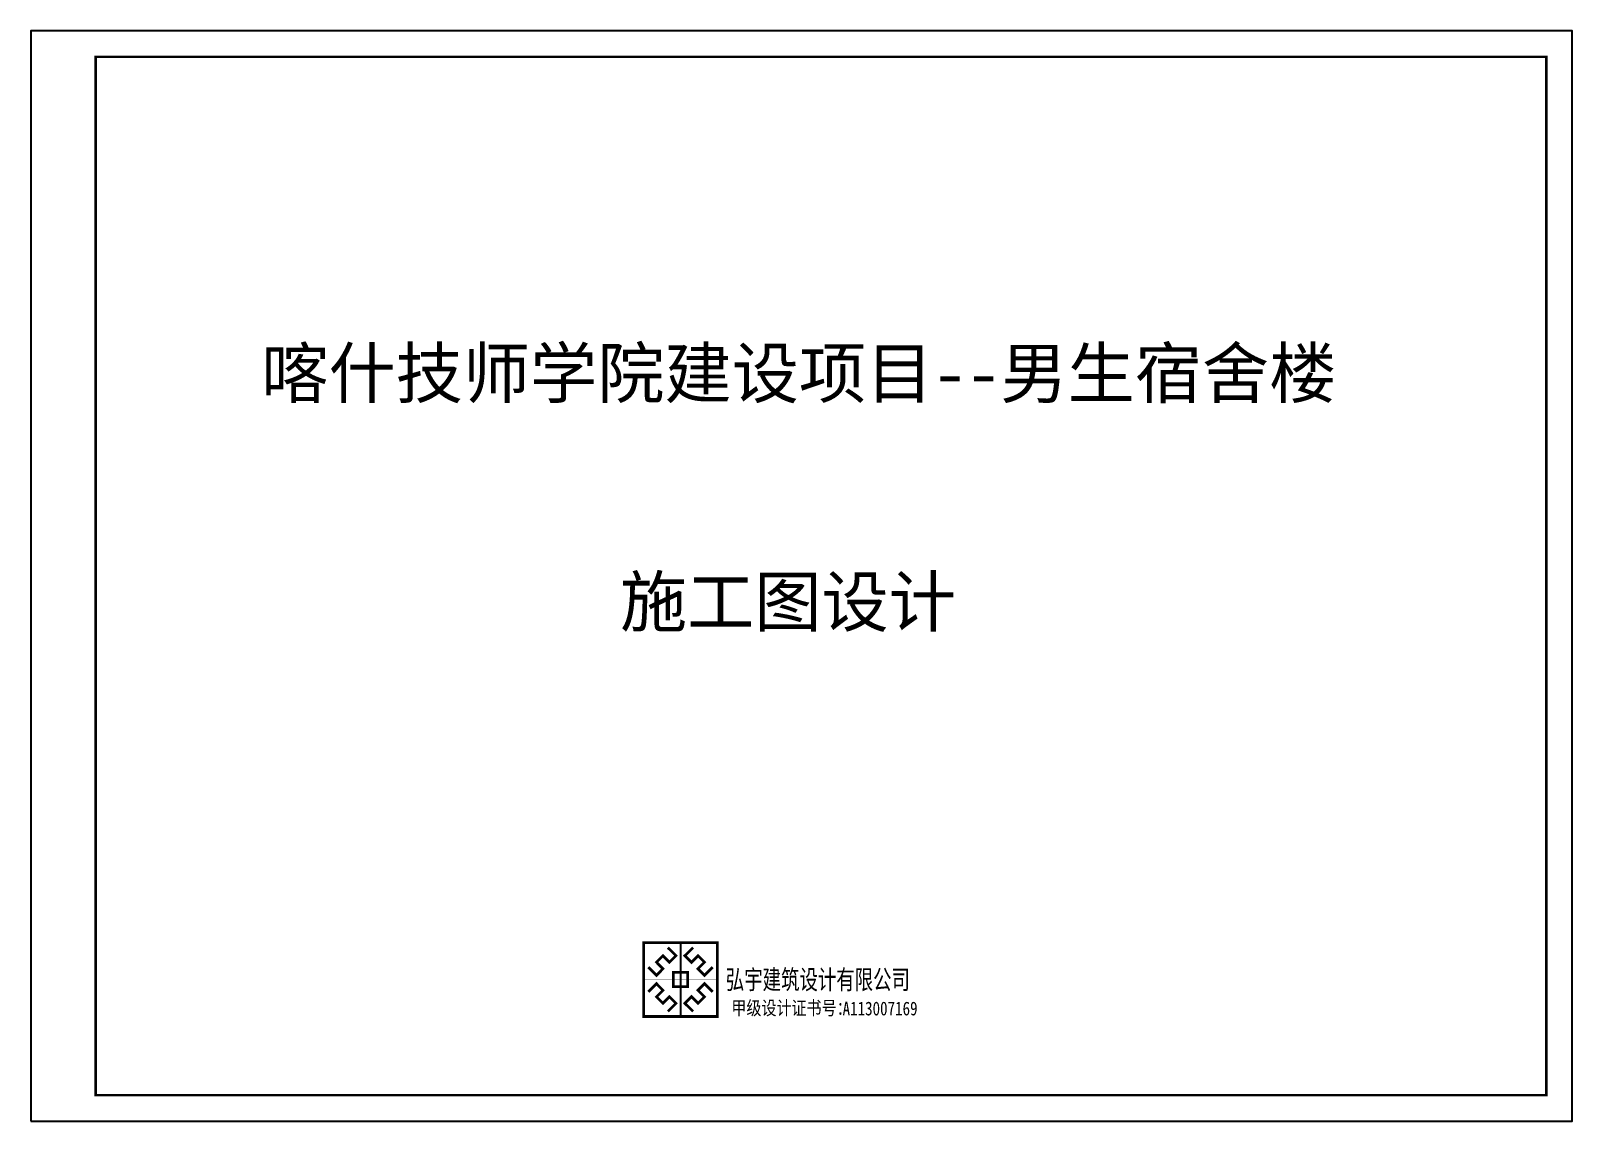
# Model space of a CAD drawing. Extents: x 174641 to 414490, y 73126 to 493158.
# Drawn here: x 174641 to 258650, y 433758 to 493158 of the extents above; entities that cross this region are included whole.
import ezdxf
from ezdxf.enums import TextEntityAlignment as Align

# ---------------------------------------------------------------- set-up
doc = ezdxf.new("R2010")
doc.units = 0
doc.header["$LTSCALE"] = 1000
doc.header["$MEASUREMENT"] = 0
for name, color, linetype in [('PUB_TEXT', 7, 'Continuous'), ('PUB_TITLE', 7, 'Continuous'), ('TK', 126, 'Continuous')]:
    doc.layers.add(name, color=color, linetype=linetype)
doc.styles.add('_TCH_DYN', font='')
doc.styles.add('_TEL_DIM', font='simhei.ttf', dxfattribs={"width": 0.8, "height": 3.5})
doc.styles.get('_TCH_DYN').set_extended_font_data('SimSun')

# ---------------------------------------------------------------- blocks, each defined once
blk = doc.blocks.new('logo')
at = {"color": 6}
blk.add_line((1004, 2011), (1004, 0), dxfattribs=at)
at = {"color": 6, "const_width": 74.6}
for points in [[(0, 2011), (2008, 2011), (2008, 0), (0, 0)], [(809, 1198), (1199, 1198), (1199, 813), (809, 813)]]:
    blk.add_lwpolyline(points, close=True, dxfattribs=at)
at = {"color": 6}
blk.add_lwpolyline([(0, 2011), (2008, 2011), (2008, 0), (0, 0)], close=True, dxfattribs=at)
for points, const_width in [([(660, 1874), (883, 1654), (704, 1475), (526, 1653), (350, 1477), (528, 1299), (350, 1120), (129, 1340)], 74.6), ([(1004, 2011), (1004, 0)], 15.2), ([(1348, 1874), (1125, 1654), (1304, 1475), (1482, 1653), (1658, 1477), (1480, 1299), (1659, 1120), (1879, 1340)], 74.6), ([(0, 1006), (2008, 1006)], 15.2), ([(660, 137), (883, 357), (704, 536), (526, 358), (350, 534), (528, 712), (350, 891), (129, 671)], 74.6), ([(1348, 137), (1125, 357), (1304, 536), (1482, 358), (1658, 534), (1480, 712), (1659, 891), (1879, 671)], 74.6)]:
    blk.add_lwpolyline(points, dxfattribs=dict(at, const_width=const_width))

msp = doc.modelspace()

# ---------------------------------------------------------------- linework, layer by layer
at = {"layer": 'PUB_TITLE'}
msp.add_lwpolyline([(174641.1, 433758), (258649.7, 433758), (258649.7, 493158), (174641.1, 493158)], close=True, dxfattribs=at)
at = {"layer": 'PUB_TITLE', "const_width": 141.4}
msp.add_lwpolyline([(178176.8, 435172.3), (257235.4, 435172.3), (257235.4, 491743.8), (178176.8, 491743.8)], close=True, dxfattribs=at)

# ---------------------------------------------------------------- block references
at = {"color": 7, "xscale": 2.002380952367111, "yscale": 2.002380952367111, "zscale": 2.002380952367111}
msp.add_blockref('logo', (208039, 439461.6), dxfattribs=at)

# ---------------------------------------------------------------- texts
at = {"layer": 'PUB_TEXT', "style": '_TCH_DYN'}
for s, height, p in [('喀什技师学院建设项目--男生宿舍楼', 2685.353, (187202.1, 473167.6)), ('施工图设计', 2685.35, (206748.1, 460715.8))]:
    msp.add_text(s, height=height, dxfattribs=at).set_placement(p)
at = {"layer": 'TK', "color": 3, "style": '_TEL_DIM'}
for s, height, width, p in [('弘宇建筑设计有限公司', 1051.25, 0.7, (212519.1, 440947)), ('A113007169', 750.89, 0.8, (218884.8, 439520.5))]:
    msp.add_text(s, height=height, dxfattribs=dict(at, width=width)).set_placement(p)
at = {"layer": 'TK', "color": 3, "style": '_TEL_DIM', "width": 0.8}
msp.add_text('甲级设计证书号：', height=750.89, dxfattribs=at).set_placement((219379, 439548.8), align=Align.RIGHT)

doc.saveas('drawing.dxf')
